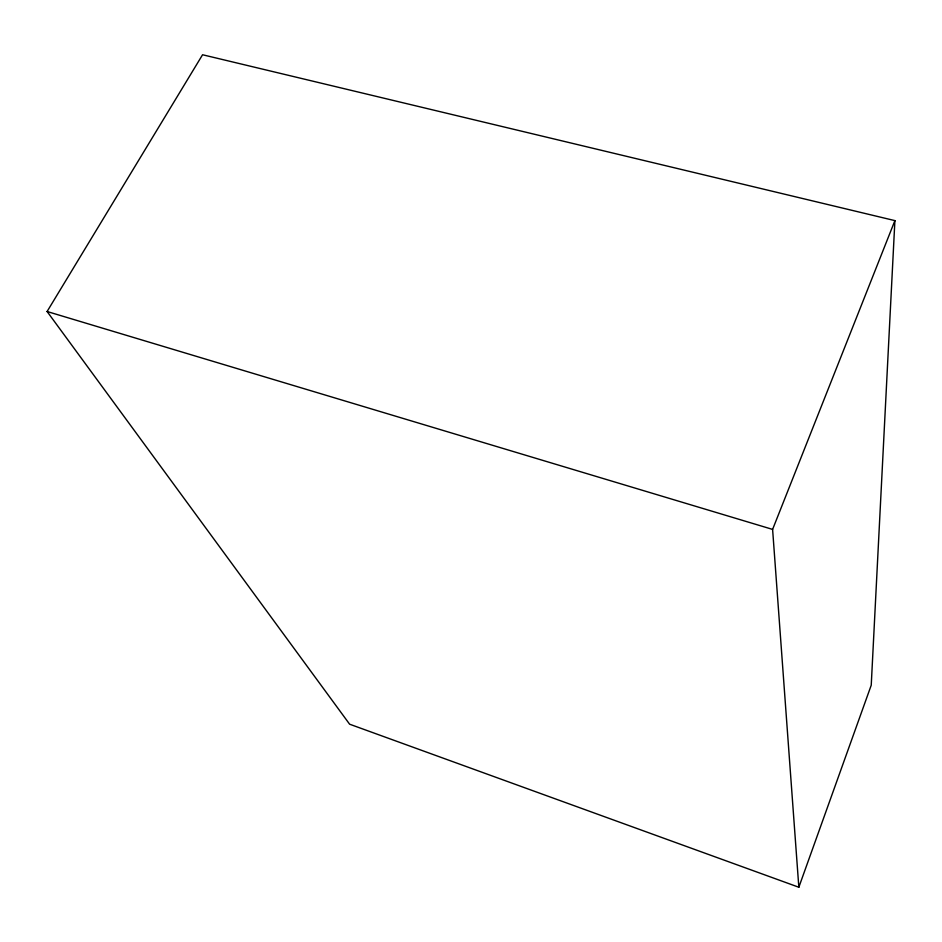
<?xml version="1.0" encoding="UTF-8"?>
<svg xmlns="http://www.w3.org/2000/svg" width="942" height="942" viewBox="0 0 942 942"><rect width="100%" height="100%" fill="white"/><g stroke="black" fill="none" stroke-linecap="round" stroke-linejoin="round"><path stroke-width="1.41" d="M894.9 220.616L871.232 685.211L798.84 887.246L349.612 724.198L47.1 311.508L202.565 54.754L894.9 220.616L772.605 529.404L798.84 887.246M47.1 311.508L772.605 529.404"/></g></svg>
